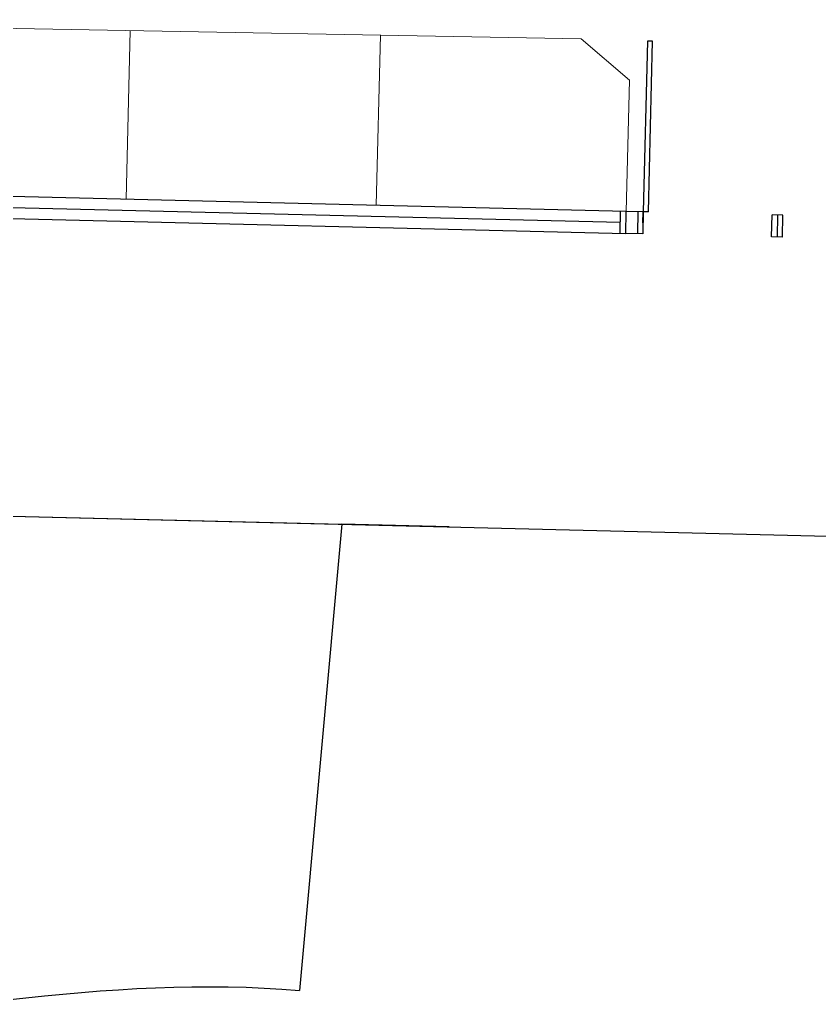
# Model space of a CAD drawing. Header units: millimetres. Extents: x 1418 to 1811, y 1796 to 1956.
# Drawn here: x 1469.001 to 1471.556, y 1823.158 to 1826.317 of the extents above; entities that cross this region are included whole.
import ezdxf

# ---------------------------------------------------------------- set-up
doc = ezdxf.new("R2010")
doc.units = ezdxf.units.MM
for name, color, linetype, lineweight in [('JANELAS', 5, 'Continuous', 25), ('layout', 253, 'Continuous', 13), ('LINHAGROSSA', 7, 'Continuous', 30), ('pisoexterno_ultrafino', 9, 'Continuous', 30)]:
    doc.layers.add(name, color=color, linetype=linetype, lineweight=lineweight)
doc.layers.add('VEGETAIS', color=3, linetype='Continuous')

msp = doc.modelspace()

# ---------------------------------------------------------------- linework, layer by layer
at = {"layer": 'JANELAS'}
for p, q in [((1470.9394, 1825.7053), (1467.2947, 1825.7941)), ((1467.3161, 1825.7585), (1470.9206, 1825.6708)), ((1467.293, 1825.724), (1470.9377, 1825.6353)), ((1470.9197, 1825.6357), (1470.9214, 1825.7058))]:
    msp.add_line(p, q, dxfattribs=at)
at = {"layer": 'layout'}
for p, q in [((1470.7951, 1826.2568), (1467.475, 1826.3173)), ((1469.354, 1826.2831), (1469.3409, 1825.7443)), ((1470.1536, 1826.2685), (1470.1404, 1825.7248)), ((1470.9496, 1826.124), (1470.7951, 1826.2568)), ((1470.9394, 1825.7053), (1470.9496, 1826.124))]:
    msp.add_line(p, q, dxfattribs=at)
at = {"layer": 'LINHAGROSSA'}
for p, q in [((1471.0067, 1826.249), (1470.9935, 1825.704)), ((1471.0231, 1826.2486), (1471.0067, 1826.249)), ((1471.0099, 1825.7036), (1471.0231, 1826.2486)), ((1470.9377, 1825.6353), (1470.9394, 1825.7053)), ((1470.9935, 1825.704), (1470.9394, 1825.7053)), ((1470.976, 1825.6343), (1470.9777, 1825.7044)), ((1470.9935, 1825.704), (1470.9918, 1825.634)), ((1470.9926, 1825.669), (1470.9935, 1825.704)), ((1471.0099, 1825.7036), (1470.9935, 1825.704)), ((1471.4037, 1825.6239), (1471.4054, 1825.694)), ((1471.44, 1825.6932), (1471.4054, 1825.694)), ((1471.423, 1825.6936), (1471.4213, 1825.6235)), ((1471.4383, 1825.6231), (1471.44, 1825.6932)), ((1470.9918, 1825.634), (1470.9377, 1825.6353)), ((1471.4383, 1825.6231), (1471.4037, 1825.6239))]:
    msp.add_line(p, q, dxfattribs=at)
at = {"layer": 'pisoexterno_ultrafino'}
msp.add_line((1466.8673, 1824.7832), (1516.133, 1823.584), dxfattribs=at)
at = {"layer": 'VEGETAIS'}
for p, q in [((1466.8673, 1824.7832), (1470.0303, 1824.7062)), ((1470.0303, 1824.7062), (1469.8952, 1823.217)), ((1470.3731, 1824.6978), (1470.0303, 1824.7062))]:
    msp.add_line(p, q, dxfattribs=at)
msp.add_open_spline([(1466.8673, 1824.7832), (1466.7632, 1824.184), (1466.4452, 1822.3547), (1468.6996, 1823.3254), (1469.8952, 1823.217)], degree=3, knots=[0, 0, 0, 0, 1.497493, 4.572203, 4.572203, 4.572203, 4.572203], dxfattribs=at)

doc.saveas('drawing.dxf')
